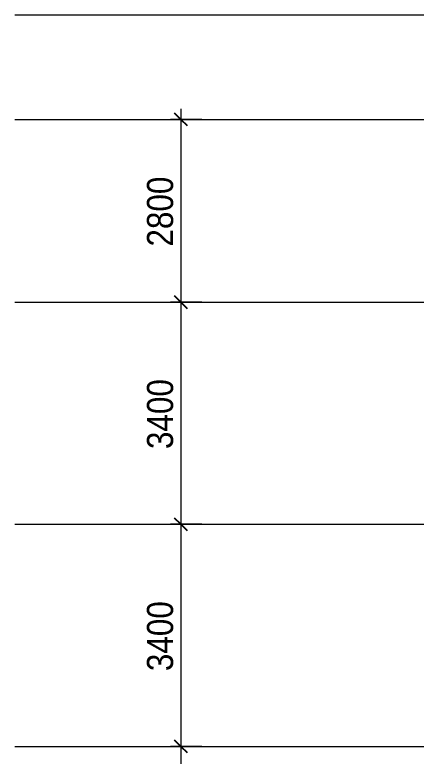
# Model space of a CAD drawing. Header units: millimetres. Extents: x 25061 to 259291, y -8723 to 35400.
# Drawn here: x 25061 to 31200, y 22450 to 33800 of the extents above; entities that cross this region are included whole.
import ezdxf

# ---------------------------------------------------------------- set-up
doc = ezdxf.new("R2010")
doc.units = ezdxf.units.MM
doc.linetypes.add('Centre', pattern=[31.75, 6.35, -4.7625, 15.875, -4.7625])
for name, color, linetype, lineweight in [('A-ANNO-DIMS', 211, 'Continuous', 9), ('A-ANNO-DIMS-160', 211, 'Continuous', 9), ('A-FLOR-LEVL-2', 51, 'Centre', 9)]:
    doc.layers.add(name, color=color, linetype=linetype, lineweight=lineweight)
doc.styles.add('UTM Avo', font='', dxfattribs={"width": 0.9, "height": 400})
doc.styles.get('UTM Avo').set_extended_font_data('UTM Avo')
doc.dimstyles.new('1_Dim_chi_tiet_2_5', dxfattribs={"dimscale": 304.8, "dimtxt": 399.720379, "dimasz": 0.629921, "dimexe": 0.524934, "dimexo": 0.0625, "dimgap": 0.052493, "dimtad": 1, "dimdec": 0, "dimrnd": 5, "dimzin": 0, "dimdsep": 46, "dimtxsty": 'UTM Avo', "dimblk1": 'OBLIQUE', "dimblk2": 'OBLIQUE', "dimsah": 1, "dimcen": 0.09, "dimdle": 0.524934, "dimazin": 0, "dimtfac": 1, "dimtdec": 4, "dimtix": 1, "dimtmove": 0, "dimatfit": 3, "dimfxl": 1.049869, "dimfxlon": 1, "dimtvp": 1, "dimtolj": 1, "dimtzin": 0, "dimarcsym": 2})

# ---------------------------------------------------------------- blocks, each defined once
blk = doc.blocks.new('DIMBLOCK14-TKCS_MẶT CẮT 1')
at = {"layer": 'A-ANNO-DIMS-160'}
for p, q in [((27601, 32360), (27601, 29400)), ((27921, 32200), (27441, 32200)), ((27601, 32200), (27921, 32200)), ((27921, 29400), (27441, 29400)), ((27601, 29400), (27921, 29400))]:
    blk.add_line(p, q, dxfattribs=at)
at = {"layer": 'A-ANNO-DIMS-160', "lineweight": 25}
for p, q in [((27601, 32200), (27505, 32296)), ((27601, 32200), (27697, 32104)), ((27601, 29400), (27505, 29496)), ((27601, 29400), (27697, 29304))]:
    blk.add_line(p, q, dxfattribs=at)
at = {"layer": 'A-ANNO-DIMS-160', "color": 0, "insert": (27082, 30252), "char_height": 400, "width": 1314.64, "attachment_point": 1, "rotation": 90, "line_spacing_factor": 1.110334, "style": 'UTM Avo'}
blk.add_mtext('2800', dxfattribs=at)
blk = doc.blocks.new('_Oblique')
at = {"color": 0, "linetype": 'ByBlock', "lineweight": -2}
blk.add_line((-0.5, -0.5), (0.5, 0.5), dxfattribs=at)
blk = doc.blocks.new('DIMBLOCK15-TKCS_MẶT CẮT 1')
at = {"layer": 'A-ANNO-DIMS-160'}
for p, q in [((27921, 29400), (27441, 29400)), ((27601, 29400), (27601, 26000)), ((27601, 29400), (27921, 29400)), ((27921, 26000), (27441, 26000)), ((27601, 26000), (27921, 26000))]:
    blk.add_line(p, q, dxfattribs=at)
at = {"layer": 'A-ANNO-DIMS-160', "lineweight": 25}
for p, q in [((27601, 29400), (27505, 29496)), ((27601, 29400), (27697, 29304)), ((27601, 26000), (27505, 26096)), ((27601, 26000), (27697, 25904))]:
    blk.add_line(p, q, dxfattribs=at)
at = {"layer": 'A-ANNO-DIMS-160', "color": 0, "insert": (27082, 27152), "char_height": 400, "width": 1314.64, "attachment_point": 1, "rotation": 90, "line_spacing_factor": 1.110334, "style": 'UTM Avo'}
blk.add_mtext('3400', dxfattribs=at)
blk = doc.blocks.new('DIMBLOCK16-TKCS_MẶT CẮT 1')
at = {"layer": 'A-ANNO-DIMS-160'}
for p, q in [((27921, 26000), (27441, 26000)), ((27601, 26000), (27601, 22600)), ((27601, 26000), (27921, 26000)), ((27921, 22600), (27441, 22600)), ((27601, 22600), (27921, 22600))]:
    blk.add_line(p, q, dxfattribs=at)
at = {"layer": 'A-ANNO-DIMS-160', "lineweight": 25}
for p, q in [((27601, 26000), (27505, 26096)), ((27601, 26000), (27697, 25904)), ((27601, 22600), (27505, 22696)), ((27601, 22600), (27697, 22504))]:
    blk.add_line(p, q, dxfattribs=at)
at = {"layer": 'A-ANNO-DIMS-160', "color": 0, "insert": (27082, 23752), "char_height": 400, "width": 1314.64, "attachment_point": 1, "rotation": 90, "line_spacing_factor": 1.110334, "style": 'UTM Avo'}
blk.add_mtext('3400', dxfattribs=at)
blk = doc.blocks.new('DIMBLOCK17-TKCS_MẶT CẮT 1')
at = {"layer": 'A-ANNO-DIMS-160'}
for p, q in [((27921, 22600), (27441, 22600)), ((27601, 22600), (27601, 19200)), ((27601, 22600), (27921, 22600)), ((27921, 19200), (27441, 19200)), ((27601, 19200), (27921, 19200))]:
    blk.add_line(p, q, dxfattribs=at)
at = {"layer": 'A-ANNO-DIMS-160', "lineweight": 25}
for p, q in [((27601, 22600), (27505, 22696)), ((27601, 22600), (27697, 22504)), ((27601, 19200), (27505, 19296)), ((27601, 19200), (27697, 19104))]:
    blk.add_line(p, q, dxfattribs=at)
at = {"layer": 'A-ANNO-DIMS-160', "color": 0, "insert": (27082, 20352), "char_height": 400, "width": 1314.64, "attachment_point": 1, "rotation": 90, "line_spacing_factor": 1.110334, "style": 'UTM Avo'}
blk.add_mtext('3400', dxfattribs=at)

msp = doc.modelspace()

# ---------------------------------------------------------------- linework, layer by layer
at = {"layer": 'A-FLOR-LEVL-2'}
for p, q in [((25061.1, 33800), (134152.6, 33800)), ((25061.1, 32200), (134152.6, 32200)), ((25061.1, 29400), (134152.6, 29400)), ((25061.1, 26000), (134152.6, 26000)), ((25061.1, 22600), (134152.6, 22600))]:
    msp.add_line(p, q, dxfattribs=at)

# ---------------------------------------------------------------- dimensions: what is measured, and where the dimension line sits
at = {"layer": 'A-ANNO-DIMS'}
for base, p1, p2, override, picture, middle in [((27601.4, 29400), (27921.4, 32200), (27921.4, 29400), {"dimpost": '<>', "dimfxl": 2800}, 'DIMBLOCK14-TKCS_MẶT CẮT 1', (27378.4, 30800)), ((27601.4, 26000), (27921.4, 29400), (27921.4, 26000), {"dimpost": '<>', "dimfxl": 3400}, 'DIMBLOCK15-TKCS_MẶT CẮT 1', (27378.4, 27700)), ((27601.4, 22600), (27921.4, 26000), (27921.4, 22600), {"dimpost": '<>', "dimfxl": 3400}, 'DIMBLOCK16-TKCS_MẶT CẮT 1', (27378.4, 24300)), ((27601.4, 19200), (27921.4, 22600), (27921.4, 19200), {"dimpost": '<>', "dimfxl": 3400}, 'DIMBLOCK17-TKCS_MẶT CẮT 1', (27378.4, 20900))]:
    dim = msp.add_linear_dim(base=base, p1=p1, p2=p2, angle=90, dimstyle='1_Dim_chi_tiet_2_5', override=override, dxfattribs=at)
    dim.commit()
    dim.dimension.update_dxf_attribs({"geometry": picture, "text_midpoint": middle})

doc.saveas('drawing.dxf')
